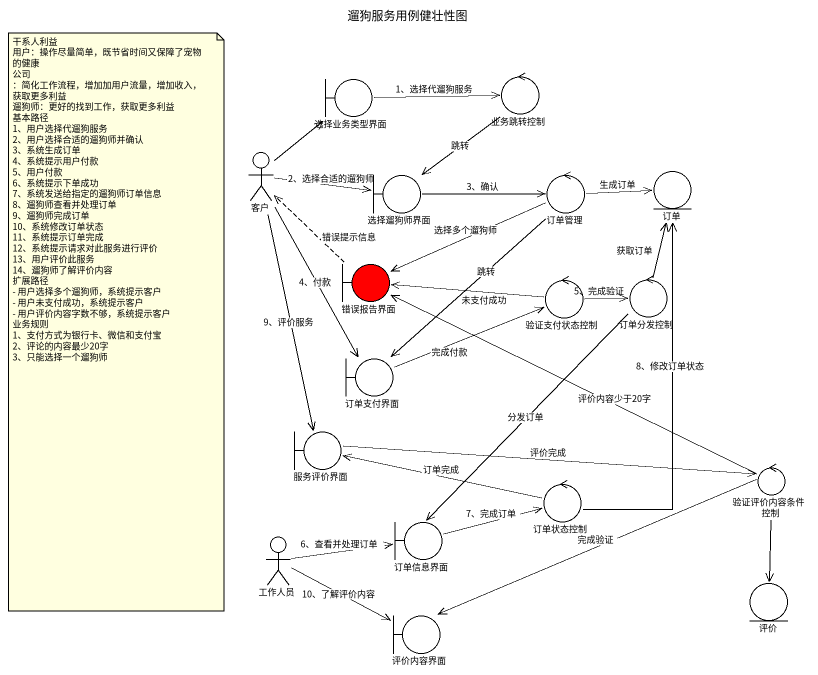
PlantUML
@startuml
title 遛狗服务用例健壮性图
boundary 选择业务类型界面
control 业务跳转控制
actor 客户
entity 订单
boundary 选择遛狗师界面
control 订单管理
boundary 错误报告界面 #FF0000
control 验证支付状态控制
control 订单分发控制
boundary 订单支付界面
boundary 服务评价界面
control 验证评价内容条件控制
control 订单状态控制
actor 工作人员
boundary 订单信息界面
entity 评价
boundary 评价内容界面
选择业务类型界面 -right-> 业务跳转控制 : 1、选择代遛狗服务
业务跳转控制 --> 选择遛狗师界面 : 跳转
客户 -up-> 选择业务类型界面
客户 -right-> 选择遛狗师界面 : 2、选择合适的遛狗师
客户 --> 订单支付界面 : 4、付款
客户 --> 服务评价界面 : 9、评价服务
选择遛狗师界面 -right-> 订单管理 : 3、确认
订单管理 -right-> 订单 : 生成订单
订单管理 -left-> 错误报告界面 : 选择多个遛狗师
订单管理 --> 订单支付界面 : 跳转
错误报告界面 .up.> 客户 : 错误提示信息
验证支付状态控制 -left-> 错误报告界面 : 未支付成功
验证支付状态控制 -right-> 订单分发控制 : 5、完成验证
订单分发控制 -up-> 订单 : 获取订单
订单分发控制 --> 订单信息界面 : 分发订单
订单支付界面 -right-> 验证支付状态控制 : 完成付款
服务评价界面 -right-> 验证评价内容条件控制 : 评价完成
验证评价内容条件控制 -left-> 错误报告界面 : 评价内容少于20字
验证评价内容条件控制 --> 评价
验证评价内容条件控制 -left-> 评价内容界面 : 完成验证
订单状态控制 -up-> 订单 : 8、修改订单状态
订单状态控制 -left-> 服务评价界面 : 订单完成
工作人员 -right-> 订单信息界面 : 6、查看并处理订单
工作人员 -right-> 评价内容界面 : 10、了解评价内容
订单信息界面 -right-> 订单状态控制 : 7、完成订单
note as N1
  干系人利益
  用户：操作尽量简单，既节省时间又保障了宠物的健康
  公司 ：简化工作流程，增加加用户流量，增加收入，获取更多利益
  遛狗师：更好的找到工作，获取更多利益
  基本路径
  1、用户选择代遛狗服务
  2、用户选择合适的遛狗师并确认
  3、系统生成订单
  4、系统提示用户付款
  5、用户付款
  6、系统提示下单成功
  7、系统发送给指定的遛狗师订单信息
  8、遛狗师查看并处理订单
  9、遛狗师完成订单
  10、系统修改订单状态
  11、系统提示订单完成
  12、系统提示请求对此服务进行评价
  13、用户评价此服务
  14、遛狗师了解评价内容
  扩展路径
  - 用户选择多个遛狗师，系统提示客户
  - 用户未支付成功，系统提示客户
  - 用户评价内容字数不够，系统提示客户
  业务规则
  1、支付方式为银行卡、微信和支付宝
  2、评论的内容最少20字
  3、只能选择一个遛狗师
end note
@enduml
